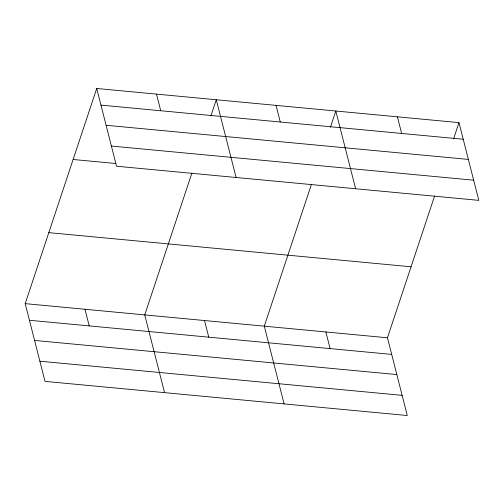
<?xml version="1.0" encoding="UTF-8"?>
<svg xmlns="http://www.w3.org/2000/svg" width="504" height="504" viewBox="0 0 504 504"><rect width="100%" height="100%" fill="white"/><g stroke="black" fill="none" stroke-linecap="round" stroke-linejoin="round"><path stroke-width="0.76" d="M434.637 195.867L387.463 337.774L407.276 415.516L45.014 381.377L25.2 303.641L96.724 88.483L458.986 122.623L478.8 200.359L116.537 166.226L96.724 88.483M191.923 172.992L144.749 314.906L164.562 392.641M210.861 116.021L216.273 99.748L236.086 177.49M311.466 184.256L264.291 326.17L284.105 403.906M330.41 127.285L335.815 111.019L355.629 188.754M453.575 138.896L458.986 122.623M100.964 105.109L463.22 139.249M106.105 125.275L468.361 159.415M111.397 146.053L473.659 180.193M73.118 159.484L115.813 163.51M48.8 232.64L411.062 266.78M25.2 303.641L387.463 337.774M29.44 320.267L391.696 354.406M34.581 340.433L396.837 374.573M39.873 361.211L402.135 395.35M397.398 116.821L401.638 133.447M276.041 105.386L280.281 122.012M325.874 331.972L330.114 348.598M156.498 94.116L160.732 110.741M204.517 320.538L208.757 337.163M84.974 309.273L89.208 325.899"/></g></svg>
